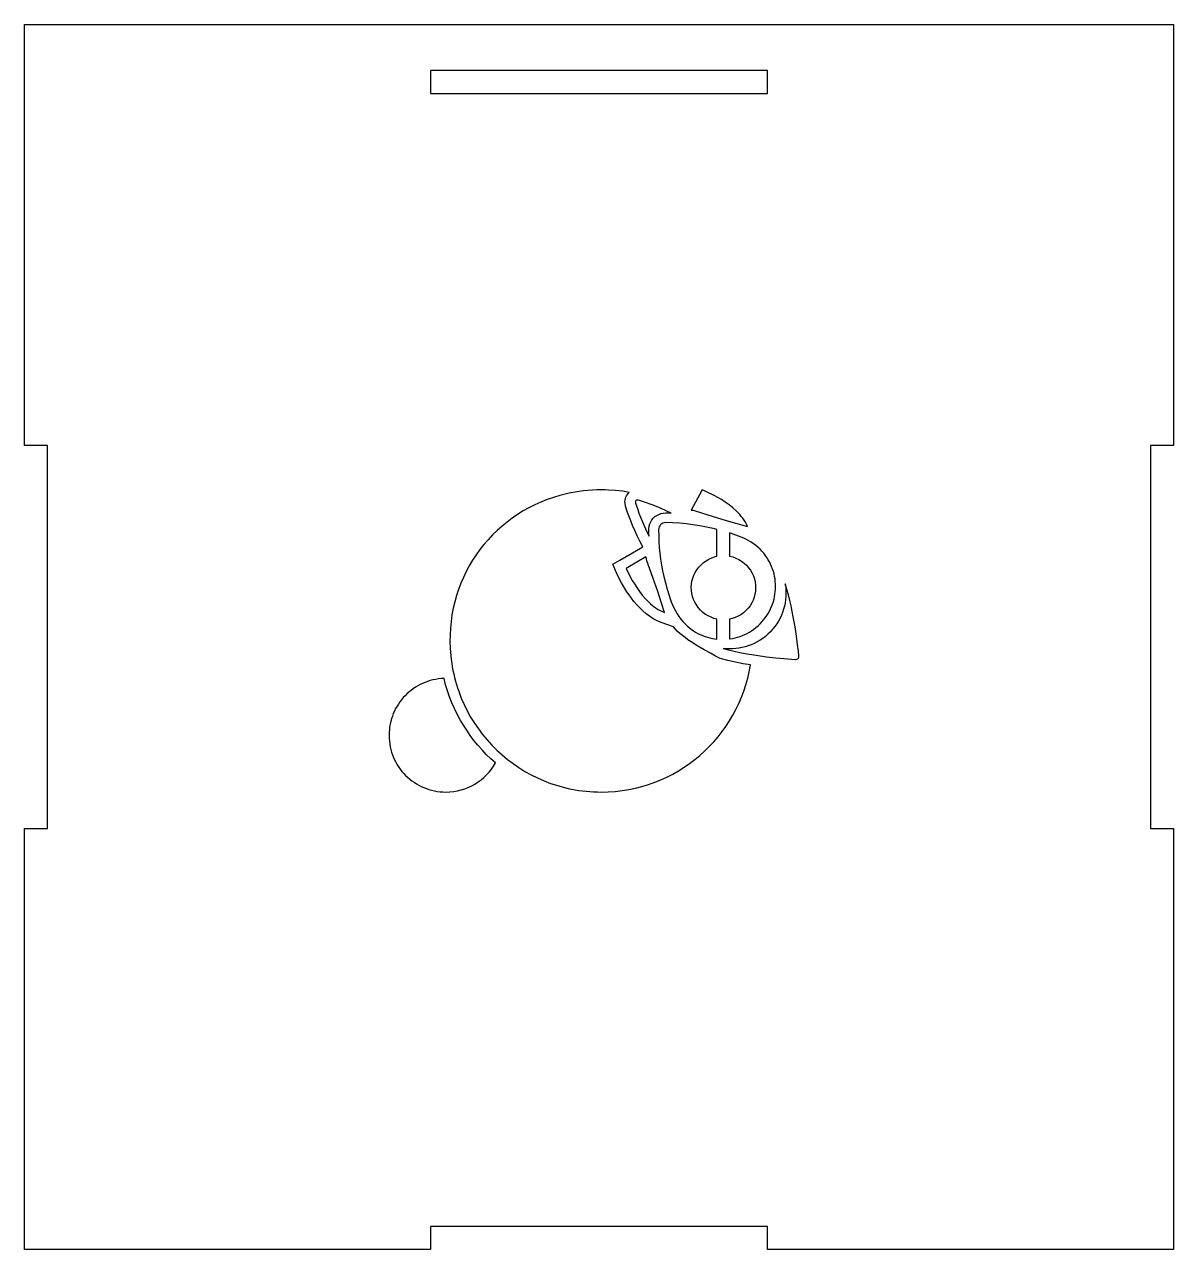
# Model space of a CAD drawing. Header units: millimetres. Extents: x -75 to 75, y -80 to 80.
import ezdxf

# ---------------------------------------------------------------- set-up
doc = ezdxf.new("R2010")
doc.units = ezdxf.units.MM
doc.layers.get('0').update_dxf_attribs({"linetype": 'CONTINUOUS'})

msp = doc.modelspace()

# ---------------------------------------------------------------- linework, layer by layer
for points in [[(22, -77), (-22, -77), (-22, -80), (-75, -80), (-75, -25), (-72, -25), (-72, 25), (-75, 25), (-75, 80), (75, 80), (75, 25), (72, 25), (72, -25), (75, -25), (75, -80), (22, -80)], [(22, 74), (-22, 74), (-22, 71), (22, 71)], [(12.54, 16.48), (14.76, 15.78), (16.6, 15.22), (19.37, 14.44), (19.25, 14.72), (19.11, 14.99), (18.95, 15.25), (18.77, 15.5), (18.58, 15.75), (18.38, 15.99), (18.17, 16.22), (17.95, 16.44), (17.48, 16.87), (16.99, 17.26), (16.48, 17.61), (15.98, 17.94), (15.5, 18.23), (15.03, 18.48), (14.23, 18.88), (13.67, 19.13), (13.45, 19.23), (12.03, 16.58), (12.29, 16.55)], [(6.56, 14.49), (6.64, 14.78), (6.75, 15.05), (6.9, 15.3), (7.08, 15.53), (7.3, 15.73), (7.53, 15.89), (7.8, 16.02), (8.08, 16.12), (8.39, 16.18), (8.71, 16.21), (9.04, 16.21), (9.4, 16.17), (8.75, 16.49), (8.12, 16.78), (7.52, 17.03), (6.95, 17.26), (5.93, 17.62), (5.14, 17.87), (5.04, 17.89), (4.95, 17.88), (4.88, 17.86), (4.82, 17.82), (4.78, 17.76), (4.76, 17.68), (4.76, 17.59), (4.78, 17.5), (4.78, 17.48), (5.05, 16.67), (5.22, 16.18), (5.42, 15.64), (5.66, 15.06), (5.92, 14.45), (6.21, 13.81), (6.54, 13.16), (6.5, 13.51), (6.49, 13.85), (6.51, 14.18)], [(15.39, 14.04), (14.91, 14.16), (14.03, 14.35), (13.16, 14.52), (12.27, 14.66), (11.39, 14.77), (10.5, 14.86), (9.61, 14.91), (8.72, 14.94), (8.53, 14.93), (8.35, 14.88), (8.19, 14.79), (8.05, 14.68), (7.94, 14.54), (7.85, 14.38), (7.8, 14.2), (7.78, 14.01), (7.79, 13.24), (7.82, 12.47), (7.87, 11.7), (7.95, 10.93), (8.05, 10.17), (8.17, 9.4), (8.31, 8.64), (8.47, 7.89), (8.67, 7.07), (8.89, 6.24), (9.14, 5.41), (9.28, 5), (9.44, 4.59), (9.6, 4.19), (9.78, 3.8), (9.98, 3.42), (10.19, 3.04), (10.42, 2.69), (10.67, 2.34), (10.94, 2.01), (11.23, 1.7), (11.49, 1.46), (11.76, 1.23), (12.04, 1.02), (12.32, 0.82), (12.61, 0.64), (12.91, 0.47), (13.21, 0.32), (13.52, 0.19), (13.84, 0.07), (14.16, -0.03), (14.48, -0.12), (14.8, -0.19), (15.13, -0.24), (15.39, -0.27), (15.39, 2.33), (15.01, 2.43), (14.63, 2.57), (14.26, 2.75), (13.9, 2.96), (13.56, 3.22), (13.25, 3.51), (12.96, 3.84), (12.71, 4.18), (12.51, 4.54), (12.34, 4.91), (12.21, 5.3), (12.12, 5.69), (12.07, 6.09), (12.05, 6.5), (12.08, 6.9), (12.14, 7.29), (12.24, 7.69), (12.38, 8.07), (12.56, 8.44), (12.77, 8.79), (13.03, 9.13), (13.32, 9.44), (13.64, 9.72), (13.98, 9.97), (14.34, 10.18), (14.72, 10.34), (15.1, 10.47), (15.39, 10.54)], [(17.02, -0.26), (17.12, -0.24), (17.45, -0.19), (17.77, -0.12), (18.1, -0.03), (18.42, 0.07), (18.73, 0.19), (19.04, 0.32), (19.34, 0.47), (19.64, 0.64), (19.93, 0.82), (20.22, 1.02), (20.49, 1.23), (20.76, 1.46), (21.02, 1.71), (21.26, 1.96), (21.49, 2.23), (21.71, 2.51), (21.91, 2.79), (22.09, 3.08), (22.25, 3.38), (22.4, 3.68), (22.54, 3.99), (22.66, 4.31), (22.76, 4.63), (22.85, 4.95), (22.92, 5.27), (22.97, 5.6), (23.01, 5.93), (23.04, 6.26), (23.05, 6.59), (23.04, 6.92), (23.01, 7.25), (22.98, 7.58), (22.92, 7.91), (22.85, 8.24), (22.76, 8.56), (22.66, 8.88), (22.54, 9.19), (22.41, 9.5), (22.26, 9.81), (22.09, 10.1), (21.91, 10.39), (21.71, 10.68), (21.5, 10.95), (21.27, 11.22), (21.02, 11.48), (20.75, 11.73), (20.47, 11.97), (20.18, 12.19), (19.87, 12.39), (19.56, 12.58), (19.24, 12.75), (18.91, 12.91), (18.57, 13.05), (17.88, 13.32), (17.18, 13.55), (17.02, 13.6), (17.02, 10.56), (17.1, 10.55), (17.49, 10.45), (17.87, 10.31), (18.24, 10.13), (18.6, 9.92), (18.93, 9.66), (19.25, 9.37), (19.53, 9.05), (19.78, 8.71), (19.98, 8.35), (20.15, 7.97), (20.28, 7.59), (20.37, 7.19), (20.42, 6.79), (20.44, 6.39), (20.41, 5.99), (20.35, 5.59), (20.25, 5.2), (20.11, 4.82), (19.94, 4.45), (19.72, 4.09), (19.47, 3.76), (19.18, 3.44), (18.85, 3.16), (18.51, 2.91), (18.15, 2.71), (17.78, 2.54), (17.39, 2.41), (17.02, 2.32)], [(5.65, 5.48), (6.06, 5), (6.5, 4.55), (6.73, 4.33), (6.97, 4.13), (7.22, 3.93), (7.47, 3.76), (7.73, 3.59), (8, 3.44), (8.28, 3.31), (8.56, 3.2), (8.16, 4.44), (7.67, 5.94), (7.04, 7.75), (6.25, 9.95), (6.18, 10.2), (6.13, 10.45), (3.55, 8.93), (3.65, 8.71), (3.92, 8.16), (4.12, 7.79), (4.35, 7.38), (4.63, 6.93), (4.93, 6.45), (5.27, 5.96)], [(23.97, 3.22), (23.81, 2.83), (23.63, 2.45), (23.43, 2.07), (23.2, 1.7), (22.95, 1.35), (22.67, 1.01), (22.37, 0.68), (22.06, 0.36), (21.72, 0.07), (21.38, -0.19), (21.02, -0.43), (20.65, -0.65), (20.27, -0.85), (19.88, -1.02), (19.49, -1.17), (19.09, -1.29), (18.68, -1.39), (18.27, -1.47), (17.86, -1.52), (17.44, -1.55), (17.02, -1.56), (16.61, -1.55), (16.19, -1.51), (16.91, -1.69), (17.64, -1.86), (18.37, -2.01), (19.09, -2.15), (20.51, -2.39), (21.85, -2.57), (23.08, -2.71), (24.15, -2.81), (25.67, -2.92), (25.75, -2.92), (25.84, -2.9), (25.92, -2.86), (25.98, -2.8), (26.04, -2.73), (26.08, -2.65), (26.1, -2.57), (26.1, -2.48), (26.03, -1.84), (25.93, -0.97), (25.78, 0.1), (25.6, 1.32), (25.36, 2.65), (25.22, 3.35), (25.07, 4.06), (24.9, 4.77), (24.72, 5.49), (24.53, 6.21), (24.32, 6.93), (24.37, 6.51), (24.4, 6.1), (24.41, 5.68), (24.4, 5.27), (24.36, 4.85), (24.29, 4.44), (24.21, 4.03), (24.1, 3.62)], [(-26.14, -16.98), (-25.94, -17.27), (-25.72, -17.55), (-25.48, -17.82), (-25.24, -18.07), (-24.98, -18.32), (-24.71, -18.55), (-24.43, -18.77), (-24.14, -18.98), (-23.84, -19.17), (-23.53, -19.35), (-23.21, -19.51), (-22.88, -19.66), (-22.54, -19.8), (-22.2, -19.91), (-21.85, -20.01), (-21.49, -20.1), (-21.12, -20.16), (-20.75, -20.21), (-20.38, -20.24), (-19.99, -20.25), (-19.48, -20.23), (-18.97, -20.18), (-18.47, -20.09), (-17.99, -19.97), (-17.52, -19.82), (-17.06, -19.64), (-16.62, -19.43), (-16.19, -19.2), (-15.78, -18.93), (-15.39, -18.64), (-15.02, -18.33), (-14.68, -18), (-14.35, -17.64), (-14.05, -17.26), (-13.77, -16.86), (-13.52, -16.45), (-14.12, -15.9), (-14.71, -15.33), (-15.27, -14.75), (-15.8, -14.14), (-16.32, -13.51), (-16.81, -12.86), (-17.27, -12.19), (-17.71, -11.5), (-18.13, -10.8), (-18.51, -10.07), (-18.87, -9.34), (-19.2, -8.58), (-19.5, -7.81), (-19.78, -7.03), (-20.02, -6.23), (-20.23, -5.42), (-20.6, -5.44), (-20.97, -5.48), (-21.33, -5.54), (-21.68, -5.61), (-22.03, -5.7), (-22.37, -5.81), (-22.71, -5.93), (-23.03, -6.07), (-23.35, -6.22), (-23.66, -6.39), (-23.96, -6.57), (-24.25, -6.76), (-24.53, -6.97), (-24.81, -7.19), (-25.07, -7.42), (-25.31, -7.67), (-25.55, -7.92), (-25.78, -8.19), (-25.99, -8.47), (-26.19, -8.76), (-26.37, -9.05), (-26.55, -9.36), (-26.7, -9.67), (-26.85, -10), (-26.98, -10.33), (-27.09, -10.67), (-27.18, -11.01), (-27.26, -11.37), (-27.33, -11.72), (-27.37, -12.09), (-27.4, -12.46), (-27.41, -12.83), (-27.4, -13.21), (-27.37, -13.59), (-27.32, -13.96), (-27.26, -14.33), (-27.18, -14.68), (-27.08, -15.04), (-26.96, -15.38), (-26.83, -15.72), (-26.68, -16.05), (-26.51, -16.37), (-26.34, -16.68)]]:
    msp.add_lwpolyline(points, close=True)
msp.add_lwpolyline([(-19.42, -1.48), (-19.39, -1.97), (-19.35, -2.45), (-19.3, -2.94), (-19.23, -3.41), (-19.16, -3.89), (-19.07, -4.36), (-18.97, -4.83), (-18.86, -5.29), (-18.74, -5.75), (-18.61, -6.2), (-18.47, -6.65), (-18.32, -7.09), (-17.99, -7.97), (-17.62, -8.82), (-17.2, -9.65), (-16.76, -10.46), (-16.27, -11.25), (-15.75, -12.01), (-15.2, -12.74), (-14.61, -13.45), (-13.99, -14.13), (-13.34, -14.78), (-12.66, -15.4), (-11.96, -15.99), (-11.22, -16.54), (-10.46, -17.06), (-9.68, -17.55), (-8.87, -18), (-8.03, -18.41), (-7.18, -18.78), (-6.31, -19.12), (-5.86, -19.27), (-5.41, -19.41), (-4.96, -19.54), (-4.5, -19.66), (-4.04, -19.77), (-3.57, -19.87), (-3.1, -19.96), (-2.63, -20.03), (-2.15, -20.1), (-1.67, -20.15), (-1.18, -20.19), (-0.7, -20.22), (-0.21, -20.24), (0.29, -20.25), (1.21, -20.23), (2.11, -20.16), (3.01, -20.06), (3.89, -19.92), (4.75, -19.74), (5.61, -19.52), (6.45, -19.27), (7.27, -18.98), (8.07, -18.65), (8.86, -18.29), (9.63, -17.9), (10.38, -17.48), (11.1, -17.02), (11.81, -16.53), (12.49, -16.02), (13.15, -15.48), (13.79, -14.91), (14.4, -14.31), (14.98, -13.68), (15.54, -13.04), (16.07, -12.36), (16.57, -11.67), (17.04, -10.95), (17.47, -10.21), (17.88, -9.45), (18.26, -8.68), (18.6, -7.88), (18.91, -7.07), (19.18, -6.24), (19.41, -5.39), (19.61, -4.53), (19.77, -3.65), (19.77, -3.65), (18.8, -3.49), (17.81, -3.29), (16.82, -3.07), (15.84, -2.82), (15.2, -2.49), (14.54, -2.13), (13.75, -1.69), (12.89, -1.18), (12.02, -0.63), (11.61, -0.36), (11.23, -0.08), (10.88, 0.19), (10.57, 0.45), (10.27, 0.73), (9.99, 1.02), (9.73, 1.33), (8.1, 1.91), (7.83, 2.02), (7.58, 2.13), (7.32, 2.26), (7.08, 2.39), (6.6, 2.7), (6.14, 3.04), (5.71, 3.41), (5.31, 3.8), (4.92, 4.21), (4.56, 4.64), (4.23, 5.06), (3.92, 5.49), (3.64, 5.91), (3.38, 6.32), (2.94, 7.07), (2.61, 7.71), (2.29, 8.4), (1.82, 9.5), (2.7, 10.02), (5.71, 11.78), (5.32, 12.53), (4.97, 13.23), (4.66, 13.91), (4.38, 14.57), (4.14, 15.18), (3.74, 16.26), (3.48, 17.08), (3.45, 17.2), (3.42, 17.3), (3.4, 17.5), (3.39, 17.7), (3.41, 17.89), (3.45, 18.08), (3.51, 18.26), (3.59, 18.43), (3.7, 18.6), (3.82, 18.74), (3.96, 18.88), (3.96, 18.88), (3.06, 19.03), (2.15, 19.14), (1.22, 19.2), (0.76, 19.22), (0.29, 19.22), (-0.29, 19.22), (-0.87, 19.19), (-1.44, 19.15), (-2.01, 19.09), (-2.58, 19.01), (-3.13, 18.92), (-3.69, 18.82), (-4.23, 18.7, 0.368372)], format="xyb", close=True)

doc.saveas('drawing.dxf')
